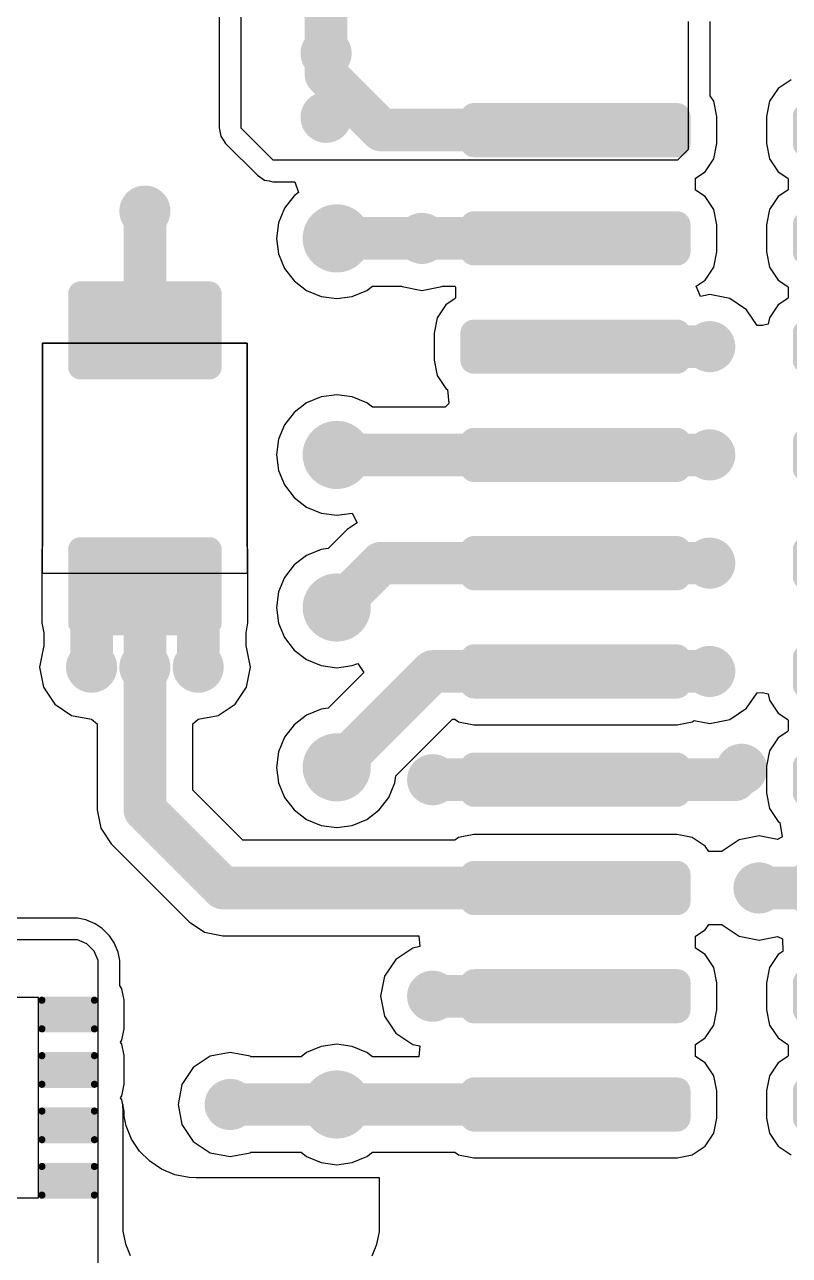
# Model space of a CAD drawing. Header units: millimetres. Extents: x 194 to 375, y 175 to 317.
# Drawn here: x 225.59 to 234.56, y 244.65 to 259.09 of the extents above; entities that cross this region are included whole.
import ezdxf

# ---------------------------------------------------------------- set-up
doc = ezdxf.new("R2010")
doc.units = ezdxf.units.MM
doc.layers.add('TopLayer', color=1, linetype='Continuous')

# ---------------------------------------------------------------- blocks, each defined once
blk = doc.blocks.new('PH08SMD_D20P_PWR_26')
at = {"layer": 'TopLayer', "const_width": 0.15875}
for points in [[(-5.953125, 3.14124848, 1), (-5.794375, 3.14124848, 1)], [(-5.635625, 3.14124848, 1), (-5.476875, 3.14124848, 1)], [(-4.683125, 3.14125102, 1), (-4.524375, 3.14125102, 1)], [(-4.365625, 3.14125102, 1), (-4.206875, 3.14125102, 1)], [(-3.413125, 3.14125102, 1), (-3.254375, 3.14125102, 1)], [(-3.095625, 3.14125102, 1), (-2.936875, 3.14125102, 1)], [(-2.143125, 3.14124848, 1), (-1.984375, 3.14124848, 1)], [(-1.825625, 3.14124848, 1), (-1.666875, 3.14124848, 1)], [(-0.8731249999999999, 3.14125102, 1), (-0.714375, 3.14125102, 1)], [(-0.5556249999999999, 3.14125102, 1), (-0.396875, 3.14125102, 1)], [(0.396875, 3.14125102, 1), (0.5556249999999999, 3.14125102, 1)], [(0.714375, 3.14125102, 1), (0.8731249999999999, 3.14125102, 1)], [(1.66687754, 3.14125102, 1), (1.82562754, 3.14125102, 1)], [(1.98437754, 3.14125102, 1), (2.14312754, 3.14125102, 1)], [(2.936875, 3.14125102, 1), (3.095625, 3.14125102, 1)], [(3.254375, 3.14125102, 1), (3.413125, 3.14125102, 1)], [(4.206875, 3.14125102, 1), (4.365625, 3.14125102, 1)], [(4.524375, 3.14125102, 1), (4.683125, 3.14125102, 1)], [(5.476877539999999, 3.14125102, 1), (5.63562754, 3.14125102, 1)], [(5.794377539999999, 3.14125102, 1), (5.95312754, 3.14125102, 1)], [(-5.953125, 0.7587488, 1), (-5.794375, 0.7587488, 1)], [(-5.635625, 0.7587488, 1), (-5.476875, 0.7587488, 1)], [(-4.683125, 0.75875134, 1), (-4.524375, 0.75875134, 1)], [(-4.365625, 0.75875134, 1), (-4.206875, 0.75875134, 1)], [(-3.413125, 0.75875134, 1), (-3.254375, 0.75875134, 1)], [(-3.095625, 0.75875134, 1), (-2.936875, 0.75875134, 1)], [(-2.143125, 0.7587488, 1), (-1.984375, 0.7587488, 1)], [(-1.825625, 0.7587488, 1), (-1.666875, 0.7587488, 1)], [(-0.8731249999999999, 0.75875134, 1), (-0.714375, 0.75875134, 1)], [(-0.5556249999999999, 0.75875134, 1), (-0.396875, 0.75875134, 1)], [(0.396875, 0.75875134, 1), (0.5556249999999999, 0.75875134, 1)], [(0.714375, 0.75875134, 1), (0.8731249999999999, 0.75875134, 1)], [(1.66687754, 0.75875134, 1), (1.82562754, 0.75875134, 1)], [(1.98437754, 0.75875134, 1), (2.14312754, 0.75875134, 1)], [(2.936875, 0.75875134, 1), (3.095625, 0.75875134, 1)], [(3.254375, 0.75875134, 1), (3.413125, 0.75875134, 1)], [(4.206875, 0.75875134, 1), (4.365625, 0.75875134, 1)], [(4.524375, 0.75875134, 1), (4.683125, 0.75875134, 1)], [(5.476877539999999, 0.75875134, 1), (5.63562754, 0.75875134, 1)], [(5.794377539999999, 0.75875134, 1), (5.95312754, 0.75875134, 1)], [(-5.953125, -0.75875134, 1), (-5.794375, -0.75875134, 1)], [(-5.635625, -0.75875134, 1), (-5.476875, -0.75875134, 1)], [(-4.683125, -0.75875134, 1), (-4.524375, -0.75875134, 1)], [(-4.365625, -0.75875134, 1), (-4.206875, -0.75875134, 1)], [(-3.41312754, -0.75875134, 1), (-3.25437754, -0.75875134, 1)], [(-3.09562754, -0.75875134, 1), (-2.93687754, -0.75875134, 1)], [(-2.143125, -0.75875134, 1), (-1.984375, -0.75875134, 1)], [(-1.825625, -0.75875134, 1), (-1.666875, -0.75875134, 1)], [(-0.8731249999999999, -0.75875134, 1), (-0.714375, -0.75875134, 1)], [(-0.5556249999999999, -0.75875134, 1), (-0.396875, -0.75875134, 1)], [(0.396875, -0.7587488, 1), (0.5556249999999999, -0.7587488, 1)], [(0.714375, -0.7587488, 1), (0.8731249999999999, -0.7587488, 1)], [(1.666875, -0.75875134, 1), (1.825625, -0.75875134, 1)], [(1.984375, -0.75875134, 1), (2.143125, -0.75875134, 1)], [(2.936875, -0.75875134, 1), (3.095625, -0.75875134, 1)], [(3.254375, -0.75875134, 1), (3.413125, -0.75875134, 1)], [(4.206875, -0.7587488, 1), (4.365625, -0.7587488, 1)], [(4.524375, -0.7587488, 1), (4.683125, -0.7587488, 1)], [(5.476877539999999, -0.7587488, 1), (5.63562754, -0.7587488, 1)], [(5.794377539999999, -0.7587488, 1), (5.95312754, -0.7587488, 1)], [(-5.953125, -3.14125102, 1), (-5.794375, -3.14125102, 1)], [(-5.635625, -3.14125102, 1), (-5.476875, -3.14125102, 1)], [(-4.683125, -3.14125102, 1), (-4.524375, -3.14125102, 1)], [(-4.365625, -3.14125102, 1), (-4.206875, -3.14125102, 1)], [(-3.41312754, -3.14125102, 1), (-3.25437754, -3.14125102, 1)], [(-3.09562754, -3.14125102, 1), (-2.93687754, -3.14125102, 1)], [(-2.143125, -3.14125102, 1), (-1.984375, -3.14125102, 1)], [(-1.825625, -3.14125102, 1), (-1.666875, -3.14125102, 1)], [(-0.8731249999999999, -3.14125102, 1), (-0.714375, -3.14125102, 1)], [(-0.5556249999999999, -3.14125102, 1), (-0.396875, -3.14125102, 1)], [(0.396875, -3.14124848, 1), (0.5556249999999999, -3.14124848, 1)], [(0.714375, -3.14124848, 1), (0.8731249999999999, -3.14124848, 1)], [(1.666875, -3.14125102, 1), (1.825625, -3.14125102, 1)], [(1.984375, -3.14125102, 1), (2.143125, -3.14125102, 1)], [(2.936875, -3.14125102, 1), (3.095625, -3.14125102, 1)], [(3.254375, -3.14125102, 1), (3.413125, -3.14125102, 1)], [(4.206875, -3.14124848, 1), (4.365625, -3.14124848, 1)], [(4.524375, -3.14124848, 1), (4.683125, -3.14124848, 1)], [(5.476877539999999, -3.14124848, 1), (5.63562754, -3.14124848, 1)], [(5.794377539999999, -3.14124848, 1), (5.95312754, -3.14124848, 1)]]:
    blk.add_lwpolyline(points, format="xyb", close=True, dxfattribs=at)
at = {"layer": 'TopLayer'}
for points in [[(-5.873749999999999, 0.5999987999999999), (-5.556249999999999, 0.5999987999999999), (-5.873749999999999, 3.29999848), (-5.556249999999999, 3.29999848)], [(-4.60375, 0.6000013399999999), (-4.28625, 0.6000013399999999), (-4.60375, 3.30000102), (-4.28625, 3.30000102)], [(-3.33375, 0.6000013399999999), (-3.01625, 0.6000013399999999), (-3.33375, 3.30000102), (-3.01625, 3.30000102)], [(-2.06375, 0.5999987999999999), (-1.74625, 0.5999987999999999), (-2.06375, 3.29999848), (-1.74625, 3.29999848)], [(-0.79375, 0.6000013399999999), (-0.47625, 0.6000013399999999), (-0.79375, 3.30000102), (-0.47625, 3.30000102)], [(0.47625, 0.6000013399999999), (0.79375, 0.6000013399999999), (0.47625, 3.30000102), (0.79375, 3.30000102)], [(1.74625254, 0.6000013399999999), (2.06375254, 0.6000013399999999), (1.74625254, 3.30000102), (2.06375254, 3.30000102)], [(3.01625, 0.6000013399999999), (3.33375, 0.6000013399999999), (3.01625, 3.30000102), (3.33375, 3.30000102)], [(4.28625, 0.6000013399999999), (4.60375, 0.6000013399999999), (4.28625, 3.30000102), (4.60375, 3.30000102)], [(5.55625254, 0.6000013399999999), (5.87375254, 0.6000013399999999), (5.55625254, 3.30000102), (5.87375254, 3.30000102)], [(-6.0325, 0.7587488), (-5.3975, 0.7587488), (-6.0325, 3.14124848), (-5.3975, 3.14124848)], [(-4.762499999999999, 0.75875134), (-4.1275, 0.75875134), (-4.762499999999999, 3.14125102), (-4.1275, 3.14125102)], [(-3.4925, 0.75875134), (-2.8575, 0.75875134), (-3.4925, 3.14125102), (-2.8575, 3.14125102)], [(-2.2225, 0.7587488), (-1.5875, 0.7587488), (-2.2225, 3.14124848), (-1.5875, 3.14124848)], [(-0.9524999999999999, 0.75875134), (-0.3175, 0.75875134), (-0.9524999999999999, 3.14125102), (-0.3175, 3.14125102)], [(0.3175, 0.75875134), (0.9524999999999999, 0.75875134), (0.3175, 3.14125102), (0.9524999999999999, 3.14125102)], [(1.58750254, 0.75875134), (2.22250254, 0.75875134), (1.58750254, 3.14125102), (2.22250254, 3.14125102)], [(2.8575, 0.75875134), (3.4925, 0.75875134), (2.8575, 3.14125102), (3.4925, 3.14125102)], [(4.1275, 0.75875134), (4.762499999999999, 0.75875134), (4.1275, 3.14125102), (4.762499999999999, 3.14125102)], [(5.39750254, 0.75875134), (6.032502539999999, 0.75875134), (5.39750254, 3.14125102), (6.032502539999999, 3.14125102)], [(-5.873749999999999, -3.30000102), (-5.556249999999999, -3.30000102), (-5.873749999999999, -0.6000013399999999), (-5.556249999999999, -0.6000013399999999)], [(-4.60375, -3.30000102), (-4.28625, -3.30000102), (-4.60375, -0.6000013399999999), (-4.28625, -0.6000013399999999)], [(-3.33375254, -3.30000102), (-3.01625254, -3.30000102), (-3.33375254, -0.6000013399999999), (-3.01625254, -0.6000013399999999)], [(-2.06375, -3.30000102), (-1.74625, -3.30000102), (-2.06375, -0.6000013399999999), (-1.74625, -0.6000013399999999)], [(-0.79375, -3.30000102), (-0.47625, -3.30000102), (-0.79375, -0.6000013399999999), (-0.47625, -0.6000013399999999)], [(0.47625, -3.29999848), (0.79375, -3.29999848), (0.47625, -0.5999987999999999), (0.79375, -0.5999987999999999)], [(1.74625, -3.30000102), (2.06375, -3.30000102), (1.74625, -0.6000013399999999), (2.06375, -0.6000013399999999)], [(3.01625, -3.30000102), (3.33375, -3.30000102), (3.01625, -0.6000013399999999), (3.33375, -0.6000013399999999)], [(4.28625, -3.29999848), (4.60375, -3.29999848), (4.28625, -0.5999987999999999), (4.60375, -0.5999987999999999)], [(5.55625254, -3.29999848), (5.87375254, -3.29999848), (5.55625254, -0.5999987999999999), (5.87375254, -0.5999987999999999)], [(-6.0325, -3.14125102), (-5.3975, -3.14125102), (-6.0325, -0.75875134), (-5.3975, -0.75875134)], [(-4.762499999999999, -3.14125102), (-4.1275, -3.14125102), (-4.762499999999999, -0.75875134), (-4.1275, -0.75875134)], [(-3.49250254, -3.14125102), (-2.85750254, -3.14125102), (-3.49250254, -0.75875134), (-2.85750254, -0.75875134)], [(-2.2225, -3.14125102), (-1.5875, -3.14125102), (-2.2225, -0.75875134), (-1.5875, -0.75875134)], [(-0.9524999999999999, -3.14125102), (-0.3175, -3.14125102), (-0.9524999999999999, -0.75875134), (-0.3175, -0.75875134)], [(0.3175, -3.14124848), (0.9524999999999999, -3.14124848), (0.3175, -0.7587488), (0.9524999999999999, -0.7587488)], [(1.5875, -3.14125102), (2.2225, -3.14125102), (1.5875, -0.75875134), (2.2225, -0.75875134)], [(2.8575, -3.14125102), (3.4925, -3.14125102), (2.8575, -0.75875134), (3.4925, -0.75875134)], [(4.1275, -3.14124848), (4.762499999999999, -3.14124848), (4.1275, -0.7587488), (4.762499999999999, -0.7587488)], [(5.39750254, -3.14124848), (6.032502539999999, -3.14124848), (5.39750254, -0.7587488), (6.032502539999999, -0.7587488)]]:
    blk.add_solid(points, dxfattribs=at)
blk = doc.blocks.new('L_3216_60')
at = {"layer": 'TopLayer'}
for p, q in [((-1.34999984, -1.20000014), (-1.34999984, 1.20000014)), ((-1.34999984, 1.20000014), (1.34999984, 1.20000014)), ((1.34999984, 1.20000014), (1.34999984, -1.20000014)), ((1.34999984, -1.20000014), (-1.34999984, -1.20000014))]:
    blk.add_line(p, q, dxfattribs=at)
at = {"layer": 'TopLayer', "const_width": 0.14374876}
for points in [[(-2.00312528, 0.7562570599999999, 1), (-1.85937652, 0.7562570599999999, 1)], [(-1.14062256, 0.7562570599999999, 1), (-0.9968737999999999, 0.7562570599999999, 1)], [(0.9968737999999999, 0.7562570599999999, 1), (1.14062256, 0.7562570599999999, 1)], [(1.85937652, 0.7562570599999999, 1), (2.00312528, 0.7562570599999999, 1)], [(-2.00312528, -0.75624182, 1), (-1.85937652, -0.75624182, 1)], [(-1.14062256, -0.75624182, 1), (-0.9968737999999999, -0.75624182, 1)], [(0.9968737999999999, -0.75624182, 1), (1.14062256, -0.75624182, 1)], [(1.85937652, -0.75624182, 1), (2.00312528, -0.75624182, 1)]]:
    blk.add_lwpolyline(points, format="xyb", close=True, dxfattribs=at)
at = {"layer": 'TopLayer'}
for points in [[(-1.06874818, -0.89999058), (-1.06874818, 0.90000582), (-1.9312509, -0.89999058), (-1.9312509, 0.90000582)], [(1.9312509, -0.89999058), (1.9312509, 0.90000582), (1.06874818, -0.89999058), (1.06874818, 0.90000582)], [(-0.9249994199999999, -0.75624182), (-0.9249994199999999, 0.7562570599999999), (-2.07499966, -0.75624182), (-2.07499966, 0.7562570599999999)], [(2.07499966, -0.75624182), (2.07499966, 0.7562570599999999), (0.9249994199999999, -0.75624182), (0.9249994199999999, 0.7562570599999999)]]:
    blk.add_solid(points, dxfattribs=at)
blk = doc.blocks.new('TP_SMD_98')
at = {"layer": 'TopLayer', "const_width": 0.3999992}
blk.add_lwpolyline([(-0.1999996, 0, 1), (0.1999996, 0, 1)], format="xyb", close=True, dxfattribs=at)
blk = doc.blocks.new('TP_SMD_99')
at = {"layer": 'TopLayer', "const_width": 0.3999992}
blk.add_lwpolyline([(-0.1999996, 0, 1), (0.1999996, 0, 1)], format="xyb", close=True, dxfattribs=at)
blk = doc.blocks.new('TP_SMD_100')
at = {"layer": 'TopLayer', "const_width": 0.3999992}
blk.add_lwpolyline([(-0.1999996, 0, 1), (0.1999996, 0, 1)], format="xyb", close=True, dxfattribs=at)
blk = doc.blocks.new('TP_SMD_101')
at = {"layer": 'TopLayer', "const_width": 0.3999992}
blk.add_lwpolyline([(-0.1999996, 0, 1), (0.1999996, 0, 1)], format="xyb", close=True, dxfattribs=at)
blk = doc.blocks.new('WDFN_8_148')
at = {"layer": 'TopLayer'}
for p, q in [((-1.17500146, 1.25000004), (-1.175004, 0.20000214)), ((1.17499384, 1.25000258), (-1.17500146, 1.25000004)), ((1.1749913, 0.1999869), (1.17499384, 1.25000258)), ((-1.175004, 0.20000214), (-1.85000392, 0.20000468)), ((-1.85000392, 0.20000468), (-1.85000138, -0.19999452)), ((1.8499963, 0.19998436), (1.1749913, 0.1999869)), ((1.84999884, -0.19999198), (1.8499963, 0.19998436)), ((-1.85000138, -0.19999452), (-1.175004, -0.19999706)), ((-1.175004, -0.19999706), (-1.17500146, -0.4499991)), ((1.17499638, -0.19999706), (1.84999884, -0.19999198)), ((1.17499638, -0.4499991), (1.17499638, -0.19999706)), ((-1.17500146, -0.4499991), (1.17499638, -0.4499991))]:
    blk.add_line(p, q, dxfattribs=at)
for points, const_width in [([(-1.16400072, 1.90799974, 1), (-1.12200436, 1.90799974, 1)], 0.0419989), ([(-0.82799936, 1.90799974, 1), (-0.786003, 1.90799974, 1)], 0.0419989), ([(-0.51399948, 1.90799974, 1), (-0.47200312, 1.90799974, 1)], 0.0419989), ([(-0.17799812, 1.90799974, 1), (-0.13600176, 1.90799974, 1)], 0.0419989), ([(0.13599922, 1.90799974, 1), (0.17799558, 1.90799974, 1)], 0.0419989), ([(0.4720005799999999, 1.90799974, 1), (0.51399694, 1.90799974, 1)], 0.0419989), ([(0.7860004599999999, 1.90799974, 1), (0.82799682, 1.90799974, 1)], 0.0419989), ([(1.12200182, 1.90799974, 1), (1.16399818, 1.90799974, 1)], 0.0419989), ([(-1.16400072, 1.29199894, 1), (-1.12200436, 1.29199894, 1)], 0.0419989), ([(-0.82799936, 1.29199894, 1), (-0.786003, 1.29199894, 1)], 0.0419989), ([(-0.51399948, 1.29199894, 1), (-0.47200312, 1.29199894, 1)], 0.0419989), ([(-0.17799812, 1.29199894, 1), (-0.13600176, 1.29199894, 1)], 0.0419989), ([(0.13599922, 1.29199894, 1), (0.17799558, 1.29199894, 1)], 0.0419989), ([(0.4720005799999999, 1.29199894, 1), (0.51399694, 1.29199894, 1)], 0.0419989), ([(0.7860004599999999, 1.29199894, 1), (0.82799682, 1.29199894, 1)], 0.0419989), ([(1.12200182, 1.29199894, 1), (1.16399818, 1.29199894, 1)], 0.0419989), ([(-1.16400072, -1.29199894, 1), (-1.12200436, -1.29199894, 1)], 0.0419989), ([(-0.82799936, -1.29199894, 1), (-0.786003, -1.29199894, 1)], 0.0419989), ([(-0.51399948, -1.29199894, 1), (-0.47200312, -1.29199894, 1)], 0.0419989), ([(-0.17799812, -1.29199894, 1), (-0.13600176, -1.29199894, 1)], 0.0419989), ([(0.14499844, -1.28999996, 1), (0.18499836, -1.28999996, 1)], 0.03999991999999999), ([(0.4649978, -1.28999996, 1), (0.50499772, -1.28999996, 1)], 0.03999991999999999), ([(0.79499968, -1.28999996, 1), (0.8349996, -1.28999996, 1)], 0.03999991999999999), ([(1.11499904, -1.28999996, 1), (1.15499896, -1.28999996, 1)], 0.03999991999999999), ([(-1.16400072, -1.90799974, 1), (-1.12200436, -1.90799974, 1)], 0.0419989), ([(-0.82799936, -1.90799974, 1), (-0.786003, -1.90799974, 1)], 0.0419989), ([(-0.51399948, -1.90799974, 1), (-0.47200312, -1.90799974, 1)], 0.0419989), ([(-0.17799812, -1.90799974, 1), (-0.13600176, -1.90799974, 1)], 0.0419989), ([(0.14499844, -1.90999872, 1), (0.18499836, -1.90999872, 1)], 0.03999991999999999), ([(0.4649978, -1.90999872, 1), (0.50499772, -1.90999872, 1)], 0.03999991999999999), ([(0.79499968, -1.90999872, 1), (0.8349996, -1.90999872, 1)], 0.03999991999999999), ([(1.11499904, -1.90999872, 1), (1.15499896, -1.90999872, 1)], 0.03999991999999999)]:
    blk.add_lwpolyline(points, format="xyb", close=True, dxfattribs=dict(at, const_width=const_width))
for points in [[(-1.18500144, 1.29199894), (-0.7650022799999999, 1.29199894), (-1.18500144, 1.90799974), (-0.7650022799999999, 1.90799974)], [(-1.14300254, 1.25000004), (-0.80700118, 1.25000004), (-1.14300254, 1.94999864), (-0.80700118, 1.94999864)], [(-0.5350001999999999, 1.29199894), (-0.11500104, 1.29199894), (-0.5350001999999999, 1.90799974), (-0.11500104, 1.90799974)], [(-0.4930013, 1.25000004), (-0.15699994, 1.25000004), (-0.4930013, 1.94999864), (-0.15699994, 1.94999864)], [(0.1149985, 1.29199894), (0.5349976599999999, 1.29199894), (0.1149985, 1.90799974), (0.5349976599999999, 1.90799974)], [(0.1569974, 1.25000004), (0.49299876, 1.25000004), (0.1569974, 1.94999864), (0.49299876, 1.94999864)], [(0.7649997399999999, 1.29199894), (1.1849989, 1.29199894), (0.7649997399999999, 1.90799974), (1.1849989, 1.90799974)], [(0.80699864, 1.25000004), (1.143, 1.25000004), (0.80699864, 1.94999864), (1.143, 1.94999864)], [(-1.18500144, -1.90799974), (-0.7650022799999999, -1.90799974), (-1.18500144, -1.29199894), (-0.7650022799999999, -1.29199894)], [(-1.14300254, -1.94999864), (-0.80700118, -1.94999864), (-1.14300254, -1.25000004), (-0.80700118, -1.25000004)], [(-0.5350001999999999, -1.90799974), (-0.11500104, -1.90799974), (-0.5350001999999999, -1.29199894), (-0.11500104, -1.29199894)], [(-0.4930013, -1.94999864), (-0.15699994, -1.94999864), (-0.4930013, -1.25000004), (-0.15699994, -1.25000004)], [(0.12499848, -1.90999872), (0.52499768, -1.90999872), (0.12499848, -1.28999996), (0.52499768, -1.28999996)], [(0.1649984, -1.94999864), (0.48499776, -1.94999864), (0.1649984, -1.25000004), (0.48499776, -1.25000004)], [(0.77499972, -1.90999872), (1.17499892, -1.90999872), (0.77499972, -1.28999996), (1.17499892, -1.28999996)], [(0.8149996399999999, -1.94999864), (1.134999, -1.94999864), (0.8149996399999999, -1.25000004), (1.134999, -1.25000004)]]:
    blk.add_solid(points, dxfattribs=at)
blk = doc.blocks.new('TP_SMD_157')
at = {"layer": 'TopLayer', "const_width": 0.3999992}
blk.add_lwpolyline([(-0.19999706, 2.54e-06, 1), (0.20000214, 2.54e-06, 1)], format="xyb", close=True, dxfattribs=at)

msp = doc.modelspace()

# ---------------------------------------------------------------- linework, layer by layer
at = {"layer": 'TopLayer'}
for p, q in [((227.87009798, 259.62498748), (227.87009036, 257.87495034)), ((228.1249946, 259.62498748), (228.12498698, 257.87496304)), ((233.37499934, 257.6249991), (233.37499172, 259.12499356)), ((233.62989342, 258.25283376), (233.62988834, 259.1249961)), ((234.5797569, 258.4408852), (234.42801222, 258.33949094)), ((234.42801222, 258.33949094), (234.32661796, 258.18774626)), ((233.6733833, 258.18774626), (233.62989342, 258.25283376)), ((233.70898648, 258.00875246), (233.6733833, 258.18774626)), ((234.32661796, 258.18774626), (234.29101478, 258.00875246)), ((233.70898648, 257.69125246), (233.70898648, 258.00875246)), ((234.29101478, 258.00875246), (234.29101478, 257.69125246)), ((227.87009036, 257.87495034), (227.88949342, 257.77741942)), ((228.12498698, 257.87496304), (228.49999512, 257.49999046)), ((227.88949342, 257.77741942), (227.88949596, 257.77741434)), ((227.88949596, 257.77741434), (227.8894985, 257.77740672)), ((227.8894985, 257.77740672), (227.9447562, 257.69471448)), ((227.9447562, 257.69471448), (228.31976434, 257.3197419)), ((233.25000086, 257.50000062), (233.37499934, 257.6249991)), ((233.6733833, 257.51225866), (233.70898648, 257.69125246)), ((234.29101478, 257.69125246), (234.32661796, 257.51225866)), ((228.49999512, 257.49999046), (233.25000086, 257.50000062)), ((233.57198904, 257.36051398), (233.6733833, 257.51225866)), ((234.32661796, 257.51225866), (234.42801222, 257.36051398)), ((228.31976434, 257.3197419), (228.4024515, 257.2644969)), ((233.4564546, 257.27582022), (233.45981502, 257.28556112)), ((233.45981502, 257.28556112), (233.57198904, 257.36051398)), ((234.42801222, 257.36051398), (234.54018624, 257.28556112)), ((234.54018624, 257.28556112), (234.54354666, 257.27582022)), ((228.4024515, 257.2644969), (228.40246166, 257.26449182)), ((228.40246166, 257.26449182), (228.45588802, 257.253867)), ((228.45588802, 257.253867), (228.49999512, 257.24509384)), ((228.49999512, 257.24509384), (228.75826994, 257.24509384)), ((228.75826994, 257.24509384), (228.80138136, 257.11809384)), ((233.4564546, 257.1541847), (233.4564546, 257.27582022)), ((233.45981502, 257.1444438), (233.4564546, 257.1541847)), ((233.57198904, 257.06949094), (233.45981502, 257.1444438)), ((234.54018624, 257.1444438), (234.42801476, 257.06949094)), ((234.5435492, 257.15418724), (234.54018624, 257.1444438)), ((234.54354666, 257.27582022), (234.5435492, 257.15418724)), ((228.75075916, 257.07924962), (228.6385572, 256.93302436)), ((228.80138136, 257.11809384), (228.75075916, 257.07924962)), ((233.6733833, 256.91774626), (233.57198904, 257.06949094)), ((234.42801476, 257.06949094), (234.3266205, 256.91774626)), ((228.6385572, 256.93302436), (228.56802394, 256.76274022)), ((233.70898648, 256.73875246), (233.6733833, 256.91774626)), ((234.3266205, 256.91774626), (234.29101732, 256.73875246)), ((228.56802394, 256.76274022), (228.54396506, 256.580005)), ((233.70898648, 256.42125246), (233.70898648, 256.73875246)), ((234.29101732, 256.73875246), (234.29101732, 256.42125246)), ((228.54396506, 256.580005), (228.56802394, 256.39726978)), ((233.6733833, 256.24225866), (233.70898648, 256.42125246)), ((234.29101732, 256.42125246), (234.3266205, 256.24225866)), ((228.56802394, 256.39726978), (228.6385572, 256.22698564)), ((228.6385572, 256.22698564), (228.75075916, 256.08076038)), ((233.57198904, 256.09051398), (233.6733833, 256.24225866)), ((234.3266205, 256.24225866), (234.42801476, 256.09051398)), ((228.75075916, 256.08076038), (228.89698442, 255.96855842)), ((229.60302314, 255.96855842), (229.66905806, 256.01922888)), ((229.66905806, 256.01922888), (230.00928344, 256.01922888)), ((230.00928344, 256.01922888), (230.01588998, 256.01481436)), ((230.01588998, 256.01481436), (230.24999924, 255.96824854)), ((230.24999924, 255.96824854), (230.4841085, 256.01481436)), ((230.4841085, 256.01481436), (230.49071504, 256.01922888)), ((230.49071504, 256.01922888), (230.63469748, 256.01922888)), ((230.63469748, 256.01922888), (230.64018388, 256.01556112)), ((230.64018388, 256.01556112), (230.6435443, 256.0058253)), ((230.6435443, 256.0058253), (230.6435443, 255.88418216)), ((233.46584752, 256.0195921), (233.57198904, 256.09051398)), ((233.51540038, 255.8999581), (233.46584752, 256.0195921)), ((234.42801476, 256.09051398), (234.54018878, 256.01556112)), ((234.54018878, 256.01556112), (234.5435492, 256.00582022)), ((234.5435492, 256.00582022), (234.5435492, 255.8841847)), ((228.89698442, 255.96855842), (229.06726856, 255.89802516)), ((229.06726856, 255.89802516), (229.25000378, 255.87396628)), ((229.25000378, 255.87396628), (229.432739, 255.89802516)), ((229.432739, 255.89802516), (229.60302314, 255.96855842)), ((230.64018388, 255.87444634), (230.5280124, 255.79949348)), ((230.6435443, 255.88418216), (230.64018388, 255.87444634)), ((233.62499884, 255.92175892), (233.51540038, 255.8999581)), ((233.8591081, 255.8751931), (233.62499884, 255.92175892)), ((234.05757354, 255.7425797), (233.8591081, 255.8751931)), ((234.54018878, 255.8744438), (234.42801476, 255.79949094)), ((234.5435492, 255.8841847), (234.54018878, 255.8744438)), ((230.5280124, 255.79949348), (230.42661814, 255.6477488)), ((234.17965356, 255.5598775), (234.05757354, 255.7425797)), ((234.42801476, 255.79949094), (234.3266205, 255.64774626)), ((230.42661814, 255.6477488), (230.39101496, 255.468755)), ((234.2431434, 255.5568168), (234.17965356, 255.5598775)), ((234.31180976, 255.57328616), (234.2431434, 255.5568168)), ((234.3266205, 255.64774626), (234.31180976, 255.57328616)), ((230.39101496, 255.468755), (230.39101496, 255.151255)), ((228.2000008, 255.34999984), (225.80000052, 255.34999984)), ((225.80000052, 255.34999984), (225.80000052, 252.97498808)), ((228.2000008, 252.97491188), (228.2000008, 255.34999984)), ((230.39101496, 255.151255), (230.42661814, 254.9722612)), ((230.42661814, 254.9722612), (230.5280124, 254.82051652)), ((229.06726602, 254.7219823), (228.89698188, 254.65144904)), ((229.25000124, 254.74604118), (229.06726602, 254.7219823)), ((229.43273646, 254.7219823), (229.25000124, 254.74604118)), ((229.6030206, 254.65144904), (229.43273646, 254.7219823)), ((230.5280124, 254.82051652), (230.54745356, 254.80752696)), ((230.54745356, 254.80752696), (230.56424042, 254.64356488)), ((228.75075662, 254.53924708), (228.63855466, 254.39302182)), ((228.89698188, 254.65144904), (228.75075662, 254.53924708)), ((229.66905806, 254.60077604), (229.6030206, 254.65144904)), ((230.52210436, 254.60077604), (229.66905806, 254.60077604)), ((230.56424042, 254.64356488), (230.52210436, 254.60077604)), ((228.63855466, 254.39302182), (228.5680214, 254.22273768)), ((228.5680214, 254.22273768), (228.54396252, 254.04000246)), ((228.54396252, 254.04000246), (228.5680214, 253.85726724)), ((228.5680214, 253.85726724), (228.63855466, 253.6869831)), ((228.63855466, 253.6869831), (228.75075662, 253.54075784)), ((228.75075662, 253.54075784), (228.89698188, 253.42855588)), ((228.89698188, 253.42855588), (229.06726602, 253.35802262)), ((229.06726602, 253.35802262), (229.25000124, 253.33396374)), ((229.25000124, 253.33396374), (229.43273392, 253.35802262)), ((229.48956642, 253.24409854), (229.37347572, 253.16652948)), ((229.43273392, 253.35802262), (229.48956642, 253.24409854)), ((229.37347572, 253.16652948), (229.14979316, 252.94284692)), ((225.80000052, 252.97498808), (225.79130102, 252.93125182)), ((228.20868506, 252.93125182), (228.2000008, 252.97491188)), ((225.79130102, 252.93125182), (225.79130102, 252.0687491)), ((228.20868506, 252.0687491), (228.20868506, 252.93125182)), ((228.89698188, 252.86144754), (228.75075662, 252.74924558)), ((229.06726602, 252.9319808), (228.89698188, 252.86144754)), ((229.14979316, 252.94284692), (229.06726602, 252.9319808)), ((228.75075662, 252.74924558), (228.63855466, 252.60302032)), ((228.63855466, 252.60302032), (228.5680214, 252.43273618)), ((228.5680214, 252.43273618), (228.54396252, 252.25000096)), ((228.54396252, 252.25000096), (228.5680214, 252.06726574)), ((225.79130102, 252.0687491), (225.81422706, 251.95349152)), ((225.81422706, 251.95349152), (225.81422706, 251.7907207)), ((228.18575902, 251.95349152), (228.20868506, 252.0687491)), ((228.18575902, 251.7907207), (228.18575902, 251.95349152)), ((228.5680214, 252.06726574), (228.63855466, 251.8969816)), ((225.81422706, 251.7907207), (225.80981254, 251.78411416)), ((228.19017354, 251.78411416), (228.18575902, 251.7907207)), ((228.63855466, 251.8969816), (228.75075662, 251.75075634)), ((225.80981254, 251.78411416), (225.76324672, 251.5500049)), ((228.23673936, 251.5500049), (228.19017354, 251.78411416)), ((228.75075662, 251.75075634), (228.89698188, 251.63855438)), ((225.76324672, 251.5500049), (225.80981254, 251.31589564)), ((228.19017354, 251.31589564), (228.23673936, 251.5500049)), ((228.89698188, 251.63855438), (229.06726602, 251.56802112)), ((229.06726602, 251.56802112), (229.25000124, 251.54396224)), ((229.25000124, 251.54396224), (229.43273646, 251.56802112)), ((229.43273646, 251.56802112), (229.49696544, 251.59462508)), ((229.49696544, 251.59462508), (229.56890586, 251.48695956)), ((229.56890586, 251.48695956), (229.14979316, 251.06784686)), ((225.80981254, 251.31589564), (225.94242594, 251.1174302)), ((228.05756014, 251.1174302), (228.19017354, 251.31589564)), ((234.05757354, 251.06742776), (234.17965356, 251.25012996)), ((234.17965356, 251.25012996), (234.24314594, 251.25318812)), ((234.24314594, 251.25318812), (234.31180976, 251.23671876)), ((234.31180976, 251.23671876), (234.3266205, 251.16225866)), ((225.94242594, 251.1174302), (226.14089138, 250.9848168)), ((227.8590947, 250.9848168), (228.05756014, 251.1174302)), ((234.3266205, 251.16225866), (234.42801476, 251.01051398)), ((226.14089138, 250.9848168), (226.3749981, 250.93825098)), ((226.3749981, 250.93825098), (226.43921946, 250.88554598)), ((227.56076662, 250.88554598), (227.62498798, 250.93825098)), ((227.62498798, 250.93825098), (227.8590947, 250.9848168)), ((228.89698188, 250.98644748), (228.75075662, 250.87424552)), ((229.06726602, 251.05698074), (228.89698188, 250.98644748)), ((229.14979316, 251.06784686), (229.06726602, 251.05698074)), ((229.9428472, 250.27479282), (230.60728326, 250.93922888)), ((230.60728326, 250.93922888), (230.63470002, 250.93922888)), ((230.63470002, 250.93922888), (230.67975962, 250.90911972)), ((233.4202469, 250.90911972), (233.443145, 250.92442068)), ((233.443145, 250.92442068), (233.62499884, 250.88824854)), ((233.62499884, 250.88824854), (233.8591081, 250.93481436)), ((233.8591081, 250.93481436), (234.05757354, 251.06742776)), ((234.42801476, 251.01051398), (234.54019132, 250.93555858)), ((234.54019132, 250.93555858), (234.54355174, 250.92581514)), ((234.54355174, 250.92581514), (234.54355174, 250.80418724)), ((226.43921946, 250.88554598), (226.43921946, 249.87500698)), ((227.56076662, 250.10728744), (227.56076662, 250.88554598)), ((228.75075662, 250.87424552), (228.63855466, 250.72802026)), ((230.67975962, 250.90911972), (230.85875342, 250.87351654)), ((230.85875342, 250.87351654), (233.2412531, 250.87351654)), ((233.2412531, 250.87351654), (233.4202469, 250.90911972)), ((234.54019132, 250.7944438), (234.42801476, 250.7194884)), ((234.54355174, 250.80418724), (234.54019132, 250.7944438)), ((228.63855466, 250.72802026), (228.5680214, 250.55773612)), ((234.42801476, 250.7194884), (234.3266205, 250.56774372)), ((228.5680214, 250.55773612), (228.54396252, 250.3750009)), ((234.3266205, 250.56774372), (234.29101732, 250.38874992)), ((228.54396252, 250.3750009), (228.5680214, 250.19226568)), ((234.29101732, 250.38874992), (234.29101732, 250.07124992)), ((229.93198108, 250.19226568), (229.9428472, 250.27479282)), ((228.14727802, 249.52077604), (227.56076662, 250.10728744)), ((228.5680214, 250.19226568), (228.63855466, 250.02198154)), ((229.86144782, 250.02198154), (229.93198108, 250.19226568)), ((234.29101732, 250.07124992), (234.3266205, 249.89225612)), ((228.63855466, 250.02198154), (228.75075662, 249.87575628)), ((229.74924586, 249.87575628), (229.86144782, 250.02198154)), ((226.43921946, 249.87500698), (226.4819067, 249.66040746)), ((228.75075662, 249.87575628), (228.89698188, 249.76355432)), ((229.6030206, 249.76355432), (229.74924586, 249.87575628)), ((234.3266205, 249.89225612), (234.42801476, 249.74051144)), ((226.4819067, 249.66040746), (226.60346602, 249.47847996)), ((228.89698188, 249.76355432), (229.06726602, 249.69302106)), ((229.06726602, 249.69302106), (229.25000124, 249.66896218)), ((229.25000124, 249.66896218), (229.43273646, 249.69302106)), ((229.43273646, 249.69302106), (229.6030206, 249.76355432)), ((234.42801476, 249.74051144), (234.4491755, 249.72637126)), ((234.4491755, 249.72637126), (234.47463646, 249.55896494)), ((230.63469748, 249.52077604), (228.14727802, 249.52077604)), ((230.67975708, 249.5508852), (230.63469748, 249.52077604)), ((230.85875088, 249.58648838), (230.67975708, 249.5508852)), ((233.24125056, 249.58648838), (230.85875088, 249.58648838)), ((233.42024436, 249.5508852), (233.24125056, 249.58648838)), ((233.57198904, 249.44949094), (233.42024436, 249.5508852)), ((233.96890468, 249.52519056), (233.77043924, 249.39257716)), ((234.20301394, 249.57175638), (233.96890468, 249.52519056)), ((234.41875646, 249.52884308), (234.20301394, 249.57175638)), ((234.47187548, 249.55555372), (234.41875646, 249.52884308)), ((234.47463646, 249.55896494), (234.47187548, 249.55555372)), ((226.60346602, 249.47847996), (227.51847054, 248.56347544)), ((233.61385586, 249.38683168), (233.57198904, 249.44949094)), ((233.7666013, 249.38683168), (233.61385586, 249.38683168)), ((233.77043924, 249.39257716), (233.7666013, 249.38683168)), ((226.20967458, 248.60489776), (224.70001796, 248.60489776)), ((226.30721566, 248.5854947), (226.20967458, 248.60489776)), ((226.41748214, 248.53982042), (226.30721566, 248.5854947)), ((226.50017438, 248.48456526), (226.41748214, 248.53982042)), ((226.50017946, 248.48455764), (226.50017438, 248.48456526)), ((226.58456842, 248.40017122), (226.50017946, 248.48455764)), ((227.51847054, 248.56347544), (227.70039804, 248.44191612)), ((233.45981756, 248.39556112), (233.57198904, 248.47051398)), ((233.57198904, 248.47051398), (233.61385586, 248.53317324)), ((233.61385586, 248.53317324), (233.7666013, 248.53317324)), ((233.7666013, 248.53317324), (233.77043924, 248.52742776)), ((233.77043924, 248.52742776), (233.96890468, 248.39481436)), ((226.14999474, 248.35000114), (224.30000352, 248.35000114)), ((226.2096695, 248.35000114), (226.14999474, 248.35000114)), ((226.14999474, 248.35000114), (226.14999474, 248.35000114)), ((226.31993344, 248.30432686), (226.2096695, 248.35000114)), ((226.63982104, 248.31747898), (226.58456842, 248.40017122)), ((227.70039804, 248.44191612), (227.91499756, 248.39922888)), ((227.91499756, 248.39922888), (230.21404046, 248.39922888)), ((230.21404046, 248.39922888), (230.22654996, 248.27222888)), ((233.4564546, 248.38581768), (233.45981756, 248.39556112)), ((233.45645714, 248.2641847), (233.4564546, 248.38581768)), ((233.96890468, 248.39481436), (234.20301394, 248.34824854)), ((234.20301394, 248.34824854), (234.41876154, 248.39116184)), ((234.41876154, 248.39116184), (234.47753714, 248.36161402)), ((234.47753714, 248.36161402), (234.48341724, 248.21651144)), ((226.40432748, 248.21993282), (226.31993344, 248.30432686)), ((226.45000176, 248.10966888), (226.40432748, 248.21993282)), ((226.68549532, 248.20721504), (226.63982104, 248.31747898)), ((226.70489838, 248.10966888), (226.68549532, 248.20721504)), ((230.140891, 248.25519056), (229.94242556, 248.12257716)), ((230.22654996, 248.27222888), (230.140891, 248.25519056)), ((233.45981756, 248.2544438), (233.45645714, 248.2641847)), ((233.57199158, 248.17949094), (233.45981756, 248.2544438)), ((234.48341724, 248.21651144), (234.42801476, 248.17949094)), ((226.45000176, 248.04999412), (226.45000176, 248.10966888)), ((226.45000176, 240.24999956), (226.45000176, 248.04999412)), ((226.70489838, 247.81424402), (226.70489838, 248.10966888)), ((229.94242556, 248.12257716), (229.80981216, 247.92411172)), ((233.67338584, 248.02774626), (233.57199158, 248.17949094)), ((234.42801476, 248.17949094), (234.3266205, 248.02774626)), ((229.80981216, 247.92411172), (229.76324634, 247.69000246)), ((233.70898902, 247.84875246), (233.67338584, 248.02774626)), ((234.3266205, 248.02774626), (234.29101732, 247.84875246)), ((226.73015614, 247.77644374), (226.70489838, 247.81424402)), ((226.75669914, 247.6430023), (226.73015614, 247.77644374)), ((233.70898902, 247.53125246), (233.70898902, 247.84875246)), ((234.29101732, 247.84875246), (234.29101732, 247.53125246)), ((226.75669914, 247.30700094), (226.75669914, 247.6430023)), ((229.76324634, 247.69000246), (229.80981216, 247.4558932)), ((233.67338584, 247.35225866), (233.70898902, 247.53125246)), ((234.29101732, 247.53125246), (234.3266205, 247.35225866)), ((229.80981216, 247.4558932), (229.94242556, 247.25742776)), ((233.57199158, 247.20051398), (233.67338584, 247.35225866)), ((234.3266205, 247.35225866), (234.42801476, 247.20051398)), ((226.71441576, 247.150001), (226.73015614, 247.1735595)), ((226.73015614, 247.1735595), (226.75669914, 247.30700094)), ((229.94242556, 247.25742776), (230.140891, 247.12481436)), ((233.45981502, 247.12555858), (233.57199158, 247.20051398)), ((234.42801476, 247.20051398), (234.54019132, 247.12555858)), ((226.73015614, 247.1264425), (226.71441576, 247.150001)), ((226.75669914, 246.99300106), (226.73015614, 247.1264425)), ((228.0000012, 247.03175384), (227.76589194, 246.98518802)), ((228.23411046, 246.98518802), (228.0000012, 247.03175384)), ((228.89698188, 247.0314465), (228.83094442, 246.9807735)), ((229.06726602, 247.10197976), (228.89698188, 247.0314465)), ((229.25000124, 247.12603864), (229.06726602, 247.10197976)), ((229.43273646, 247.10197976), (229.25000124, 247.12603864)), ((229.6030206, 247.0314465), (229.43273646, 247.10197976)), ((229.66905806, 246.9807735), (229.6030206, 247.0314465)), ((230.140891, 247.12481436), (230.22656266, 247.1077735)), ((230.22656266, 247.1077735), (230.21405316, 246.9807735)), ((233.4564546, 247.11581514), (233.45981502, 247.12555858)), ((233.4564546, 246.99418724), (233.4564546, 247.11581514)), ((234.54019132, 247.12555858), (234.54355174, 247.11581514)), ((234.54355174, 247.11581514), (234.54355174, 246.99418724)), ((226.75669914, 246.6569997), (226.75669914, 246.99300106)), ((227.76589194, 246.98518802), (227.5674265, 246.85257462)), ((228.240717, 246.9807735), (228.23411046, 246.98518802)), ((228.83094442, 246.9807735), (228.240717, 246.9807735)), ((230.21405316, 246.9807735), (229.66905806, 246.9807735)), ((233.45981502, 246.9844438), (233.4564546, 246.99418724)), ((233.57199158, 246.9094884), (233.45981502, 246.9844438)), ((233.67338584, 246.75774372), (233.57199158, 246.9094884)), ((234.42801476, 246.9094884), (234.3266205, 246.75774372)), ((234.54019132, 246.9844438), (234.42801476, 246.9094884)), ((234.54355174, 246.99418724), (234.54019132, 246.9844438)), ((227.5674265, 246.85257462), (227.4348131, 246.65410918)), ((233.70898902, 246.57874992), (233.67338584, 246.75774372)), ((234.3266205, 246.75774372), (234.29101732, 246.57874992)), ((226.73015614, 246.52355826), (226.75669914, 246.6569997)), ((227.4348131, 246.65410918), (227.38824728, 246.41999992)), ((226.71441576, 246.49999976), (226.73015614, 246.52355826)), ((226.73015614, 246.4764438), (226.71441576, 246.49999976)), ((226.75669914, 246.34300236), (226.73015614, 246.4764438)), ((233.70898902, 246.26124992), (233.70898902, 246.57874992)), ((234.29101732, 246.57874992), (234.29101732, 246.26124992)), ((226.74552822, 246.33561096), (226.74138294, 246.41999992)), ((226.74138294, 246.41999992), (226.74138294, 246.41999992)), ((226.74138294, 246.41999992), (226.74138294, 245.0086159)), ((226.77845424, 246.1700817), (226.74552822, 246.33561096)), ((226.75669914, 246.27945156), (226.75669914, 246.34300236)), ((227.38824728, 246.41999992), (227.4348131, 246.18589066)), ((226.77845424, 246.1700817), (226.75669914, 246.27945156)), ((226.84304136, 246.01415618), (226.77845424, 246.1700817)), ((226.84304136, 246.01415618), (226.77845424, 246.1700817)), ((227.4348131, 246.18589066), (227.5674265, 245.98742522)), ((233.67338584, 246.08225612), (233.70898902, 246.26124992)), ((234.29101732, 246.26124992), (234.3266205, 246.08225612)), ((233.57199158, 245.93051144), (233.67338584, 246.08225612)), ((234.3266205, 246.08225612), (234.42801476, 245.93051144)), ((226.93680546, 245.87382626), (226.84304136, 246.01415618)), ((226.93680546, 245.87382626), (226.84304136, 246.01415618)), ((227.05614736, 245.75448436), (226.93680546, 245.87382626)), ((227.05614736, 245.75448436), (226.93680546, 245.87382626)), ((227.5674265, 245.98742522), (227.76589194, 245.85481182)), ((233.4202469, 245.82911718), (233.57199158, 245.93051144)), ((234.42801476, 245.93051144), (234.57975944, 245.82911718)), ((227.19647728, 245.66072026), (227.05614736, 245.75448436)), ((227.19647728, 245.66072026), (227.05614736, 245.75448436)), ((227.76589194, 245.85481182), (228.0000012, 245.808246)), ((228.0000012, 245.808246), (228.23411046, 245.85481182)), ((228.23411046, 245.85481182), (228.240717, 245.85922634)), ((228.240717, 245.85922634), (228.83094442, 245.85922634)), ((228.83094442, 245.85922634), (228.89698188, 245.80855334)), ((228.89698188, 245.80855334), (229.06726602, 245.73802008)), ((229.06726602, 245.73802008), (229.25000124, 245.7139612)), ((229.25000124, 245.7139612), (229.43273646, 245.73802008)), ((229.43273646, 245.73802008), (229.6030206, 245.80855334)), ((229.6030206, 245.80855334), (229.66905806, 245.85922634)), ((229.66905806, 245.85922634), (230.63470002, 245.85922634)), ((230.63470002, 245.85922634), (230.67975962, 245.82911718)), ((230.67975962, 245.82911718), (230.85875342, 245.793514)), ((230.85875342, 245.793514), (233.2412531, 245.793514)), ((233.2412531, 245.793514), (233.4202469, 245.82911718)), ((227.3524028, 245.59613314), (227.19647728, 245.66072026)), ((227.3524028, 245.59613314), (227.19647728, 245.66072026)), ((227.51793206, 245.56320712), (227.3524028, 245.59613314)), ((227.51793206, 245.56320712), (227.3524028, 245.59613314)), ((227.60232102, 245.55906184), (227.51793206, 245.56320712)), ((227.60232102, 245.55906184), (227.51793206, 245.56320712)), ((229.75000024, 245.55906184), (227.60232102, 245.55906184)), ((229.75000024, 245.55906184), (227.60232102, 245.55906184)), ((229.75000024, 245.00000022), (229.75000024, 245.55906184)), ((229.75000024, 244.9261294), (229.75000024, 245.55906184)), ((226.74138294, 245.0086159), (226.74138294, 244.93389672)), ((226.74138294, 244.93389672), (226.77053452, 244.78733364)), ((229.72117632, 244.78123256), (229.75000024, 244.9261294)), ((229.72117632, 244.78123256), (229.75000024, 244.9261294)), ((229.75000024, 244.9261294), (229.75000024, 245.00000022)), ((229.75000024, 245.00000022), (229.75000024, 245.00000022)), ((226.77053452, 244.78733364), (226.82772008, 244.64927448)), ((229.664641, 244.64474058), (229.72117632, 244.78123256)), ((229.664641, 244.64474058), (229.72117632, 244.78123256))]:
    msp.add_line(p, q, dxfattribs=at)
at = {"layer": 'TopLayer', "const_width": 0.499999}
for points in [[(229.12500022, 258.75000066), (229.12500022, 259.49999916)], [(229.12500022, 258.50000116), (229.12500022, 258.75000066)], [(229.12500022, 258.50000116), (229.77499892, 257.85000246)], [(229.77499892, 257.85000246), (232.05000072, 257.85000246)], [(226.99999304, 256.89999166), (227.00000066, 256.89999928)], [(226.99999304, 255.49999954), (226.99999304, 256.89999166)], [(229.25000124, 256.58000246), (230.24999924, 256.58000246)], [(230.24999924, 256.58000246), (232.05000072, 256.58000246)], [(232.05000072, 255.310005), (233.62499884, 255.310005)], [(229.25000124, 254.04000246), (232.05000072, 254.04000246)], [(232.05000072, 254.04000246), (233.62499884, 254.04000246)], [(229.25000124, 252.25000096), (229.77000274, 252.77000246)], [(229.77000274, 252.77000246), (232.05000072, 252.77000246)], [(232.05000072, 252.77000246), (233.62499884, 252.77000246)], [(226.37500064, 252.50000046), (226.99999304, 252.50000046)], [(226.37500064, 251.5500049), (226.37500064, 252.50000046)], [(226.99999304, 252.50000046), (227.62498544, 252.50000046)], [(226.99999304, 249.87500698), (226.99999304, 252.50000046)], [(227.62498544, 251.5500049), (227.62498544, 252.50000046)], [(229.25000124, 250.3750009), (230.3750028, 251.50000246)], [(230.3750028, 251.50000246), (232.05000326, 251.50000246)], [(232.05000326, 251.50000246), (233.62499884, 251.50000246)], [(233.92190198, 250.23000246), (233.99844996, 250.30655044)], [(233.99844996, 250.30655044), (233.99844996, 250.35201644)], [(230.37500026, 250.23000246), (232.05000072, 250.23000246)], [(232.05000072, 250.23000246), (233.92190198, 250.23000246)], [(226.99999304, 249.87500698), (227.91499756, 248.96000246)], [(227.91499756, 248.96000246), (232.05000072, 248.96000246)], [(234.20301394, 248.96000246), (235.95000308, 248.96000246)], [(230.37500026, 247.69000246), (232.05000326, 247.69000246)], [(228.0000012, 246.41999992), (229.25000124, 246.41999992)], [(229.25000124, 246.41999992), (232.05000326, 246.41999992)]]:
    msp.add_lwpolyline(points, dxfattribs=at)
at = {"layer": 'TopLayer'}
for points, const_width in [([(228.97500052, 258.75000066, 1), (229.27499992, 258.75000066, 1)], 0.2999994), ([(229.00000174, 258.75000066, 1), (229.2499987, 258.75000066, 1)], 0.2499995), ([(229.00000174, 258.75000066, 1), (229.2499987, 258.75000066, 1)], 0.2499995), ([(229.00000174, 258.50000116, 1), (229.2499987, 258.50000116, 1)], 0.2499995), ([(229.00000174, 258.50000116, 1), (229.2499987, 258.50000116, 1)], 0.2499995), ([(228.97500052, 257.99999962, 1), (229.27499992, 257.99999962, 1)], 0.2999994), ([(229.65000044, 257.85000246, 1), (229.8999974, 257.85000246, 1)], 0.2499995), ([(229.65000044, 257.85000246, 1), (229.8999974, 257.85000246, 1)], 0.2499995), ([(231.92500224, 257.85000246, 1), (232.1749992, 257.85000246, 1)], 0.2499995), ([(226.85000096, 256.89999928, 1), (227.15000036, 256.89999928, 1)], 0.2999994), ([(226.87499456, 256.89999166, 1), (227.12499152, 256.89999166, 1)], 0.2499995), ([(226.87499456, 256.89999166, 1), (227.12499152, 256.89999166, 1)], 0.2499995), ([(226.87500218, 256.89999928, 1), (227.12499914, 256.89999928, 1)], 0.2499995), ([(230.09999954, 256.58000246, 1), (230.39999894, 256.58000246, 1)], 0.2999994), ([(229.12500276, 256.58000246, 1), (229.37499972, 256.58000246, 1)], 0.2499995), ([(230.12500076, 256.58000246, 1), (230.37499772, 256.58000246, 1)], 0.2499995), ([(230.12500076, 256.58000246, 1), (230.37499772, 256.58000246, 1)], 0.2499995), ([(231.92500224, 256.58000246, 1), (232.1749992, 256.58000246, 1)], 0.2499995), ([(226.87499456, 255.49999954, 1), (227.12499152, 255.49999954, 1)], 0.2499995), ([(231.92500224, 255.310005, 1), (232.1749992, 255.310005, 1)], 0.2499995), ([(233.47499914, 255.310005, 1), (233.77499854, 255.310005, 1)], 0.2999994), ([(233.50000036, 255.310005, 1), (233.74999732, 255.310005, 1)], 0.2499995), ([(229.12500276, 254.04000246, 1), (229.37499972, 254.04000246, 1)], 0.2499995), ([(231.92500224, 254.04000246, 1), (232.1749992, 254.04000246, 1)], 0.2499995), ([(231.92500224, 254.04000246, 1), (232.1749992, 254.04000246, 1)], 0.2499995), ([(233.47499914, 254.04000246, 1), (233.77499854, 254.04000246, 1)], 0.2999994), ([(233.50000036, 254.04000246, 1), (233.74999732, 254.04000246, 1)], 0.2499995), ([(229.64500426, 252.77000246, 1), (229.89500122, 252.77000246, 1)], 0.2499995), ([(229.64500426, 252.77000246, 1), (229.89500122, 252.77000246, 1)], 0.2499995), ([(231.92500224, 252.77000246, 1), (232.1749992, 252.77000246, 1)], 0.2499995), ([(231.92500224, 252.77000246, 1), (232.1749992, 252.77000246, 1)], 0.2499995), ([(233.47499914, 252.77000246, 1), (233.77499854, 252.77000246, 1)], 0.2999994), ([(233.50000036, 252.77000246, 1), (233.74999732, 252.77000246, 1)], 0.2499995), ([(226.25000216, 252.50000046, 1), (226.49999912, 252.50000046, 1)], 0.2499995), ([(226.25000216, 252.50000046, 1), (226.49999912, 252.50000046, 1)], 0.2499995), ([(226.87499456, 252.50000046, 1), (227.12499152, 252.50000046, 1)], 0.2499995), ([(226.87499456, 252.50000046, 1), (227.12499152, 252.50000046, 1)], 0.2499995), ([(226.87499456, 252.50000046, 1), (227.12499152, 252.50000046, 1)], 0.2499995), ([(227.49998696, 252.50000046, 1), (227.74998392, 252.50000046, 1)], 0.2499995), ([(227.49998696, 252.50000046, 1), (227.74998392, 252.50000046, 1)], 0.2499995), ([(229.12500276, 252.25000096, 1), (229.37499972, 252.25000096, 1)], 0.2499995), ([(226.22500094, 251.5500049, 1), (226.52500034, 251.5500049, 1)], 0.2999994), ([(226.25000216, 251.5500049, 1), (226.49999912, 251.5500049, 1)], 0.2499995), ([(226.85000096, 251.5500049, 1), (227.15000036, 251.5500049, 1)], 0.2999994), ([(227.47498574, 251.5500049, 1), (227.77498514, 251.5500049, 1)], 0.2999994), ([(227.49998696, 251.5500049, 1), (227.74998392, 251.5500049, 1)], 0.2499995), ([(233.47499914, 251.50000246, 1), (233.77499854, 251.50000246, 1)], 0.2999994), ([(230.25000432, 251.50000246, 1), (230.50000128, 251.50000246, 1)], 0.2499995), ([(230.25000432, 251.50000246, 1), (230.50000128, 251.50000246, 1)], 0.2499995), ([(231.92500478, 251.50000246, 1), (232.17500174, 251.50000246, 1)], 0.2499995), ([(231.92500478, 251.50000246, 1), (232.17500174, 251.50000246, 1)], 0.2499995), ([(233.50000036, 251.50000246, 1), (233.74999732, 251.50000246, 1)], 0.2499995), ([(233.84845026, 250.35201644, 1), (234.14844966, 250.35201644, 1)], 0.2999994), ([(229.12500276, 250.3750009, 1), (229.37499972, 250.3750009, 1)], 0.2499995), ([(230.22500056, 250.23000246, 1), (230.52499996, 250.23000246, 1)], 0.2999994), ([(233.87345148, 250.35201644, 1), (234.12344844, 250.35201644, 1)], 0.2499995), ([(233.87345148, 250.30655044, 1), (234.12344844, 250.30655044, 1)], 0.2499995), ([(233.87345148, 250.30655044, 1), (234.12344844, 250.30655044, 1)], 0.2499995), ([(230.25000178, 250.23000246, 1), (230.49999874, 250.23000246, 1)], 0.2499995), ([(231.92500224, 250.23000246, 1), (232.1749992, 250.23000246, 1)], 0.2499995), ([(231.92500224, 250.23000246, 1), (232.1749992, 250.23000246, 1)], 0.2499995), ([(233.7969035, 250.23000246, 1), (234.04690046, 250.23000246, 1)], 0.2499995), ([(233.7969035, 250.23000246, 1), (234.04690046, 250.23000246, 1)], 0.2499995), ([(226.87499456, 249.87500698, 1), (227.12499152, 249.87500698, 1)], 0.2499995), ([(226.87499456, 249.87500698, 1), (227.12499152, 249.87500698, 1)], 0.2499995), ([(227.78999908, 248.96000246, 1), (228.03999604, 248.96000246, 1)], 0.2499995), ([(227.78999908, 248.96000246, 1), (228.03999604, 248.96000246, 1)], 0.2499995), ([(231.92500224, 248.96000246, 1), (232.1749992, 248.96000246, 1)], 0.2499995), ([(234.05301424, 248.96000246, 1), (234.35301364, 248.96000246, 1)], 0.2999994), ([(234.07801546, 248.96000246, 1), (234.32801242, 248.96000246, 1)], 0.2499995), ([(230.22500056, 247.69000246, 1), (230.52499996, 247.69000246, 1)], 0.2999994), ([(230.25000178, 247.69000246, 1), (230.49999874, 247.69000246, 1)], 0.2499995), ([(231.92500478, 247.69000246, 1), (232.17500174, 247.69000246, 1)], 0.2499995), ([(227.8500015, 246.41999992, 1), (228.1500009, 246.41999992, 1)], 0.2999994), ([(227.87500272, 246.41999992, 1), (228.12499968, 246.41999992, 1)], 0.2499995), ([(229.12500276, 246.41999992, 1), (229.37499972, 246.41999992, 1)], 0.2499995), ([(229.12500276, 246.41999992, 1), (229.37499972, 246.41999992, 1)], 0.2499995), ([(231.92500478, 246.41999992, 1), (232.17500174, 246.41999992, 1)], 0.2499995)]:
    msp.add_lwpolyline(points, format="xyb", close=True, dxfattribs=dict(at, const_width=const_width))

# ---------------------------------------------------------------- block references
for name, p, rotation in [('PH08SMD_D20P_PWR_26', (234.0000019, 252.13500246), 270), ('TP_SMD_157', (229.25000124, 256.58000246), 360), ('L_3216_60', (227.00000066, 254), 90), ('TP_SMD_100', (229.25000124, 254.04000246), 90), ('TP_SMD_99', (229.25000124, 252.25000096), 360), ('TP_SMD_98', (229.25000124, 250.3750009), 90), ('WDFN_8_148', (224.50000058, 246.49999976), 270), ('TP_SMD_101', (229.25000124, 246.41999992), 90)]:
    msp.add_blockref(name, p, dxfattribs=dict(rotation=rotation))

doc.saveas('drawing.dxf')
